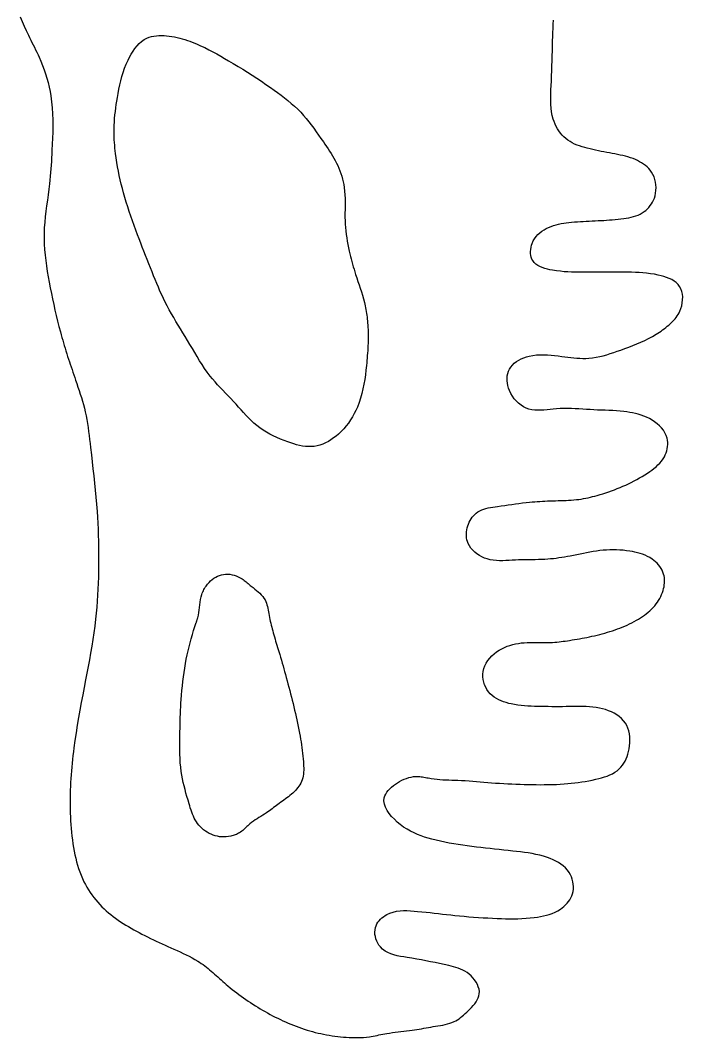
# Model space of a CAD drawing. Extents: x 0 to 940, y 0 to 559.
# Drawn here: x 620.4 to 681.5, y 392.5 to 486.3 of the extents above; entities that cross this region are included whole.
import ezdxf

# ---------------------------------------------------------------- set-up
doc = ezdxf.new("R2010")
doc.units = 0
doc.layers.add('CK_LEVEL_1', color=1, linetype='CONTINUOUS')

msp = doc.modelspace()

# ---------------------------------------------------------------- linework, layer by layer
at = {"layer": 'CK_LEVEL_1'}
msp.add_lwpolyline([(620.388, 486.67), (620.564, 486.245), (620.746, 485.822), (620.933, 485.403), (621.128, 484.986), (621.238, 484.761), (621.35, 484.536), (621.463, 484.311), (621.576, 484.087), (621.69, 483.862), (621.802, 483.637), (621.913, 483.411), (622.021, 483.184), (622.127, 482.955), (622.292, 482.574), (622.447, 482.188), (622.591, 481.798), (622.724, 481.403), (622.845, 481.005), (622.954, 480.604), (623.05, 480.199), (623.134, 479.793), (623.204, 479.384), (623.278, 478.832), (623.33, 478.278), (623.363, 477.721), (623.379, 477.163), (623.381, 476.604), (623.373, 476.044), (623.355, 475.484), (623.331, 474.924), (623.304, 474.365), (623.287, 474.022), (623.269, 473.678), (623.25, 473.335), (623.229, 472.993), (623.206, 472.65), (623.181, 472.308), (623.152, 471.966), (623.12, 471.625), (623.084, 471.283), (623.023, 470.776), (622.955, 470.27), (622.885, 469.763), (622.814, 469.257), (622.747, 468.751), (622.686, 468.244), (622.635, 467.738), (622.598, 467.23), (622.577, 466.723), (622.575, 466.219), (622.591, 465.715), (622.623, 465.211), (622.669, 464.707), (622.728, 464.203), (622.797, 463.7), (622.875, 463.197), (622.96, 462.696), (623.051, 462.196), (623.149, 461.681), (623.25, 461.168), (623.356, 460.656), (623.466, 460.145), (623.581, 459.636), (623.7, 459.128), (623.824, 458.622), (623.953, 458.116), (624.088, 457.612), (624.157, 457.361), (624.227, 457.11), (624.299, 456.859), (624.372, 456.608), (624.447, 456.358), (624.522, 456.108), (624.599, 455.859), (624.677, 455.61), (624.756, 455.361), (624.835, 455.117), (624.915, 454.873), (624.995, 454.629), (625.077, 454.385), (625.159, 454.142), (625.241, 453.899), (625.325, 453.655), (625.408, 453.412), (625.491, 453.169), (625.601, 452.848), (625.71, 452.527), (625.818, 452.206), (625.923, 451.884), (626.024, 451.561), (626.121, 451.237), (626.213, 450.911), (626.299, 450.585), (626.377, 450.256), (626.455, 449.894), (626.524, 449.529), (626.586, 449.163), (626.642, 448.795), (626.693, 448.427), (626.74, 448.058), (626.784, 447.688), (626.826, 447.317), (626.868, 446.947), (626.943, 446.294), (627.018, 445.641), (627.093, 444.989), (627.167, 444.337), (627.237, 443.684), (627.305, 443.032), (627.367, 442.379), (627.424, 441.726), (627.474, 441.072), (627.51, 440.523), (627.54, 439.974), (627.565, 439.423), (627.585, 438.873), (627.6, 438.322), (627.61, 437.771), (627.616, 437.22), (627.616, 436.669), (627.612, 436.117), (627.604, 435.56), (627.59, 435.004), (627.572, 434.447), (627.548, 433.891), (627.517, 433.336), (627.481, 432.781), (627.437, 432.226), (627.387, 431.673), (627.328, 431.12), (627.253, 430.495), (627.169, 429.871), (627.076, 429.249), (626.977, 428.627), (626.872, 428.006), (626.762, 427.385), (626.648, 426.766), (626.531, 426.146), (626.414, 425.527), (626.281, 424.832), (626.148, 424.137), (626.017, 423.441), (625.889, 422.745), (625.766, 422.049), (625.647, 421.352), (625.534, 420.654), (625.429, 419.955), (625.332, 419.255), (625.287, 418.903), (625.245, 418.551), (625.205, 418.199), (625.169, 417.847), (625.135, 417.494), (625.104, 417.141), (625.076, 416.787), (625.052, 416.434), (625.031, 416.08), (625.014, 415.727), (625, 415.373), (624.99, 415.02), (624.984, 414.666), (624.981, 414.312), (624.983, 413.958), (624.988, 413.605), (624.997, 413.251), (625.011, 412.898), (625.029, 412.543), (625.051, 412.189), (625.078, 411.835), (625.11, 411.481), (625.148, 411.128), (625.192, 410.776), (625.243, 410.424), (625.3, 410.073), (625.364, 409.723), (625.43, 409.401), (625.503, 409.08), (625.583, 408.76), (625.672, 408.444), (625.769, 408.13), (625.877, 407.819), (625.994, 407.513), (626.122, 407.211), (626.261, 406.914), (626.392, 406.661), (626.531, 406.412), (626.679, 406.168), (626.835, 405.929), (626.999, 405.695), (627.171, 405.466), (627.35, 405.243), (627.536, 405.027), (627.728, 404.816), (627.921, 404.618), (628.12, 404.425), (628.324, 404.239), (628.532, 404.058), (628.746, 403.882), (628.964, 403.712), (629.185, 403.547), (629.411, 403.387), (629.639, 403.231), (629.878, 403.076), (630.119, 402.925), (630.364, 402.778), (630.61, 402.635), (630.858, 402.495), (631.109, 402.359), (631.36, 402.225), (631.613, 402.093), (631.866, 401.963), (632.132, 401.83), (632.398, 401.697), (632.665, 401.567), (632.932, 401.438), (633.201, 401.31), (633.47, 401.184), (633.74, 401.06), (634.011, 400.937), (634.283, 400.815), (634.566, 400.691), (634.848, 400.567), (635.13, 400.441), (635.411, 400.314), (635.69, 400.182), (635.965, 400.046), (636.238, 399.904), (636.505, 399.754), (636.768, 399.596), (636.93, 399.491), (637.09, 399.383), (637.248, 399.271), (637.404, 399.156), (637.558, 399.038), (637.71, 398.918), (637.861, 398.795), (638.01, 398.671), (638.157, 398.545), (638.313, 398.408), (638.468, 398.271), (638.622, 398.133), (638.776, 397.994), (638.93, 397.856), (639.084, 397.718), (639.238, 397.58), (639.394, 397.444), (639.551, 397.31), (639.749, 397.144), (639.95, 396.982), (640.153, 396.822), (640.359, 396.665), (640.566, 396.51), (640.776, 396.358), (640.987, 396.209), (641.2, 396.061), (641.414, 395.916), (641.634, 395.77), (641.854, 395.626), (642.076, 395.484), (642.3, 395.345), (642.525, 395.208), (642.751, 395.074), (642.979, 394.942), (643.209, 394.813), (643.44, 394.687), (643.674, 394.563), (643.909, 394.442), (644.146, 394.325), (644.384, 394.21), (644.624, 394.098), (644.866, 393.99), (645.109, 393.884), (645.353, 393.782), (645.599, 393.684), (645.846, 393.589), (646.094, 393.497), (646.343, 393.409), (646.593, 393.325), (646.845, 393.245), (647.098, 393.169), (647.352, 393.097), (647.607, 393.029), (647.864, 392.965), (648.12, 392.907), (648.378, 392.852), (648.637, 392.802), (648.896, 392.757), (649.157, 392.715), (649.418, 392.678), (649.68, 392.645), (649.943, 392.617), (650.206, 392.592), (650.472, 392.571), (650.739, 392.555), (651.005, 392.544), (651.272, 392.539), (651.539, 392.541), (651.805, 392.549), (652.07, 392.565), (652.335, 392.589), (652.598, 392.621), (652.777, 392.648), (652.954, 392.679), (653.132, 392.713), (653.309, 392.748), (653.486, 392.784), (653.663, 392.821), (653.841, 392.857), (654.018, 392.891), (654.196, 392.924), (654.458, 392.966), (654.72, 393.004), (654.982, 393.037), (655.245, 393.067), (655.509, 393.097), (655.771, 393.126), (656.034, 393.155), (656.296, 393.187), (656.557, 393.223), (656.771, 393.255), (656.984, 393.29), (657.197, 393.327), (657.411, 393.366), (657.624, 393.405), (657.838, 393.444), (658.053, 393.483), (658.27, 393.521), (658.487, 393.557), (658.709, 393.592), (658.932, 393.627), (659.154, 393.663), (659.375, 393.702), (659.593, 393.747), (659.807, 393.8), (660.017, 393.861), (660.221, 393.933), (660.418, 394.018), (660.575, 394.099), (660.727, 394.189), (660.875, 394.288), (661.019, 394.395), (661.161, 394.508), (661.301, 394.628), (661.44, 394.753), (661.579, 394.882), (661.717, 395.016), (661.876, 395.172), (662.033, 395.333), (662.183, 395.498), (662.323, 395.667), (662.45, 395.841), (662.559, 396.019), (662.648, 396.202), (662.711, 396.39), (662.746, 396.583), (662.749, 396.799), (662.718, 397.017), (662.654, 397.236), (662.563, 397.453), (662.447, 397.664), (662.309, 397.866), (662.154, 398.057), (661.983, 398.234), (661.802, 398.393), (661.612, 398.533), (661.415, 398.656), (661.213, 398.762), (661.005, 398.854), (660.793, 398.935), (660.577, 399.005), (660.36, 399.069), (660.141, 399.126), (659.922, 399.18), (659.503, 399.278), (659.084, 399.371), (658.665, 399.46), (658.245, 399.544), (657.822, 399.625), (657.396, 399.704), (656.964, 399.78), (656.525, 399.855), (656.079, 399.929), (655.772, 399.98), (655.465, 400.034), (655.162, 400.098), (654.865, 400.174), (654.579, 400.268), (654.307, 400.383), (654.053, 400.523), (653.821, 400.694), (653.614, 400.9), (653.486, 401.065), (653.375, 401.246), (653.281, 401.44), (653.205, 401.643), (653.15, 401.853), (653.117, 402.066), (653.108, 402.279), (653.123, 402.489), (653.166, 402.693), (653.224, 402.861), (653.301, 403.022), (653.395, 403.174), (653.505, 403.318), (653.627, 403.453), (653.761, 403.578), (653.904, 403.692), (654.055, 403.796), (654.211, 403.888), (654.501, 404.023), (654.802, 404.123), (655.11, 404.192), (655.426, 404.233), (655.747, 404.253), (656.071, 404.253), (656.398, 404.24), (656.724, 404.216), (657.05, 404.187), (657.44, 404.148), (657.827, 404.107), (658.211, 404.065), (658.593, 404.023), (658.972, 403.979), (659.351, 403.936), (659.729, 403.894), (660.107, 403.853), (660.486, 403.813), (660.917, 403.771), (661.35, 403.731), (661.784, 403.694), (662.219, 403.66), (662.655, 403.629), (663.091, 403.601), (663.528, 403.576), (663.964, 403.554), (664.401, 403.535), (664.781, 403.521), (665.161, 403.511), (665.541, 403.505), (665.92, 403.505), (666.3, 403.511), (666.68, 403.524), (667.06, 403.546), (667.44, 403.577), (667.821, 403.619), (668.102, 403.657), (668.382, 403.704), (668.661, 403.76), (668.936, 403.827), (669.206, 403.907), (669.472, 404.002), (669.731, 404.113), (669.982, 404.242), (670.224, 404.391), (670.391, 404.509), (670.551, 404.638), (670.702, 404.777), (670.844, 404.926), (670.974, 405.083), (671.09, 405.25), (671.192, 405.424), (671.277, 405.606), (671.344, 405.796), (671.396, 406.014), (671.424, 406.238), (671.429, 406.465), (671.413, 406.694), (671.376, 406.92), (671.319, 407.143), (671.243, 407.36), (671.148, 407.568), (671.036, 407.764), (670.877, 407.986), (670.695, 408.188), (670.494, 408.372), (670.277, 408.538), (670.045, 408.689), (669.802, 408.824), (669.55, 408.945), (669.291, 409.054), (669.029, 409.151), (668.678, 409.264), (668.326, 409.361), (667.972, 409.443), (667.617, 409.513), (667.261, 409.572), (666.904, 409.624), (666.547, 409.668), (666.189, 409.709), (665.832, 409.746), (665.413, 409.79), (664.994, 409.834), (664.574, 409.877), (664.155, 409.922), (663.735, 409.967), (663.314, 410.014), (662.893, 410.062), (662.472, 410.113), (662.05, 410.166), (661.634, 410.222), (661.217, 410.28), (660.802, 410.343), (660.388, 410.41), (659.976, 410.483), (659.567, 410.562), (659.161, 410.647), (658.76, 410.739), (658.363, 410.84), (658.027, 410.933), (657.695, 411.034), (657.366, 411.147), (657.041, 411.274), (656.718, 411.416), (656.398, 411.577), (656.08, 411.759), (655.764, 411.964), (655.45, 412.195), (655.172, 412.425), (654.904, 412.673), (654.653, 412.936), (654.427, 413.212), (654.235, 413.497), (654.085, 413.786), (653.986, 414.077), (653.944, 414.366), (653.969, 414.65), (654.023, 414.827), (654.105, 415), (654.211, 415.169), (654.338, 415.331), (654.484, 415.487), (654.644, 415.636), (654.816, 415.777), (654.996, 415.91), (655.182, 416.033), (655.389, 416.157), (655.598, 416.268), (655.809, 416.366), (656.022, 416.449), (656.237, 416.518), (656.454, 416.571), (656.671, 416.607), (656.89, 416.626), (657.11, 416.626), (657.241, 416.618), (657.372, 416.604), (657.504, 416.585), (657.636, 416.563), (657.768, 416.538), (657.9, 416.512), (658.032, 416.486), (658.164, 416.46), (658.297, 416.436), (658.57, 416.394), (658.843, 416.363), (659.116, 416.34), (659.39, 416.324), (659.664, 416.312), (659.938, 416.304), (660.213, 416.297), (660.487, 416.291), (660.761, 416.282), (661.107, 416.267), (661.452, 416.246), (661.797, 416.222), (662.142, 416.195), (662.487, 416.166), (662.832, 416.136), (663.177, 416.105), (663.521, 416.075), (663.866, 416.047), (664.242, 416.018), (664.618, 415.993), (664.995, 415.97), (665.371, 415.949), (665.748, 415.931), (666.125, 415.916), (666.503, 415.902), (666.881, 415.891), (667.259, 415.882), (667.63, 415.875), (668.001, 415.87), (668.373, 415.868), (668.744, 415.87), (669.115, 415.875), (669.485, 415.883), (669.854, 415.897), (670.222, 415.915), (670.589, 415.939), (670.912, 415.965), (671.234, 415.996), (671.556, 416.031), (671.879, 416.073), (672.201, 416.119), (672.524, 416.172), (672.849, 416.231), (673.175, 416.297), (673.503, 416.369), (673.767, 416.432), (674.03, 416.501), (674.29, 416.579), (674.545, 416.667), (674.792, 416.766), (675.03, 416.879), (675.256, 417.008), (675.467, 417.153), (675.662, 417.318), (675.816, 417.479), (675.957, 417.653), (676.084, 417.841), (676.197, 418.041), (676.297, 418.25), (676.384, 418.469), (676.459, 418.695), (676.52, 418.926), (676.57, 419.162), (676.613, 419.442), (676.638, 419.724), (676.644, 420.005), (676.63, 420.283), (676.596, 420.556), (676.539, 420.821), (676.458, 421.076), (676.354, 421.318), (676.223, 421.545), (676.061, 421.762), (675.874, 421.96), (675.665, 422.14), (675.436, 422.303), (675.192, 422.449), (674.936, 422.578), (674.67, 422.69), (674.398, 422.785), (674.124, 422.865), (673.822, 422.935), (673.521, 422.988), (673.22, 423.026), (672.919, 423.052), (672.619, 423.067), (672.318, 423.075), (672.017, 423.076), (671.716, 423.074), (671.414, 423.07), (671.083, 423.066), (670.751, 423.063), (670.419, 423.06), (670.088, 423.059), (669.756, 423.059), (669.424, 423.06), (669.092, 423.062), (668.761, 423.065), (668.431, 423.071), (668.127, 423.077), (667.824, 423.086), (667.521, 423.098), (667.218, 423.115), (666.916, 423.138), (666.612, 423.169), (666.309, 423.207), (666.005, 423.255), (665.7, 423.314), (665.46, 423.368), (665.221, 423.432), (664.985, 423.506), (664.755, 423.591), (664.532, 423.69), (664.318, 423.803), (664.115, 423.933), (663.926, 424.08), (663.751, 424.247), (663.593, 424.433), (663.454, 424.637), (663.334, 424.856), (663.234, 425.086), (663.157, 425.324), (663.103, 425.568), (663.074, 425.815), (663.07, 426.06), (663.094, 426.302), (663.155, 426.571), (663.25, 426.829), (663.374, 427.077), (663.526, 427.312), (663.702, 427.534), (663.898, 427.742), (664.111, 427.934), (664.337, 428.11), (664.574, 428.268), (664.814, 428.405), (665.059, 428.525), (665.31, 428.628), (665.566, 428.716), (665.825, 428.79), (666.088, 428.85), (666.353, 428.897), (666.62, 428.933), (666.887, 428.958), (667.157, 428.973), (667.427, 428.98), (667.697, 428.981), (667.968, 428.978), (668.238, 428.974), (668.508, 428.969), (668.778, 428.966), (669.048, 428.968), (669.318, 428.976), (669.513, 428.986), (669.709, 429.001), (669.904, 429.018), (670.099, 429.039), (670.294, 429.063), (670.489, 429.089), (670.683, 429.116), (670.878, 429.145), (671.072, 429.175), (671.302, 429.211), (671.533, 429.248), (671.763, 429.286), (671.993, 429.325), (672.222, 429.366), (672.451, 429.409), (672.68, 429.453), (672.908, 429.5), (673.136, 429.549), (673.376, 429.603), (673.616, 429.66), (673.855, 429.721), (674.093, 429.784), (674.331, 429.85), (674.567, 429.92), (674.803, 429.992), (675.037, 430.068), (675.271, 430.148), (675.496, 430.229), (675.72, 430.313), (675.942, 430.4), (676.163, 430.492), (676.382, 430.589), (676.599, 430.689), (676.814, 430.795), (677.026, 430.906), (677.236, 431.022), (677.426, 431.133), (677.612, 431.248), (677.795, 431.369), (677.974, 431.496), (678.149, 431.628), (678.319, 431.766), (678.484, 431.911), (678.642, 432.061), (678.794, 432.219), (678.928, 432.371), (679.055, 432.529), (679.176, 432.693), (679.288, 432.863), (679.392, 433.037), (679.487, 433.218), (679.572, 433.403), (679.647, 433.593), (679.711, 433.788), (679.756, 433.952), (679.792, 434.119), (679.819, 434.287), (679.836, 434.456), (679.844, 434.625), (679.84, 434.794), (679.824, 434.96), (679.796, 435.125), (679.756, 435.286), (679.691, 435.469), (679.61, 435.646), (679.514, 435.817), (679.403, 435.98), (679.28, 436.136), (679.145, 436.283), (679.001, 436.422), (678.849, 436.55), (678.689, 436.669), (678.482, 436.803), (678.268, 436.92), (678.046, 437.024), (677.819, 437.114), (677.587, 437.191), (677.351, 437.258), (677.112, 437.315), (676.871, 437.363), (676.629, 437.404), (676.323, 437.446), (676.017, 437.478), (675.71, 437.501), (675.404, 437.515), (675.097, 437.519), (674.791, 437.514), (674.486, 437.501), (674.181, 437.478), (673.877, 437.447), (673.57, 437.407), (673.263, 437.36), (672.957, 437.307), (672.652, 437.249), (672.347, 437.188), (672.042, 437.126), (671.737, 437.063), (671.432, 437.001), (671.126, 436.942), (670.869, 436.895), (670.612, 436.851), (670.355, 436.81), (670.097, 436.772), (669.838, 436.738), (669.58, 436.708), (669.321, 436.682), (669.062, 436.66), (668.803, 436.642), (668.5, 436.627), (668.198, 436.618), (667.895, 436.611), (667.592, 436.608), (667.289, 436.605), (666.985, 436.602), (666.681, 436.597), (666.376, 436.589), (666.071, 436.576), (665.78, 436.56), (665.489, 436.542), (665.197, 436.526), (664.906, 436.515), (664.616, 436.514), (664.326, 436.527), (664.038, 436.556), (663.751, 436.606), (663.466, 436.679), (663.221, 436.766), (662.981, 436.872), (662.748, 436.998), (662.528, 437.142), (662.322, 437.304), (662.134, 437.482), (661.968, 437.677), (661.826, 437.886), (661.713, 438.11), (661.65, 438.279), (661.604, 438.453), (661.572, 438.631), (661.555, 438.813), (661.553, 438.997), (661.565, 439.181), (661.59, 439.366), (661.629, 439.549), (661.68, 439.729), (661.741, 439.901), (661.814, 440.069), (661.898, 440.23), (661.993, 440.385), (662.097, 440.531), (662.21, 440.668), (662.333, 440.794), (662.465, 440.91), (662.604, 441.012), (662.78, 441.117), (662.966, 441.205), (663.159, 441.277), (663.36, 441.337), (663.566, 441.387), (663.776, 441.428), (663.988, 441.463), (664.202, 441.494), (664.416, 441.523), (664.754, 441.57), (665.088, 441.617), (665.42, 441.664), (665.75, 441.711), (666.078, 441.757), (666.406, 441.801), (666.733, 441.842), (667.061, 441.88), (667.389, 441.915), (667.623, 441.937), (667.858, 441.958), (668.094, 441.976), (668.33, 441.992), (668.566, 442.006), (668.803, 442.019), (669.04, 442.03), (669.277, 442.039), (669.514, 442.046), (669.761, 442.053), (670.007, 442.058), (670.253, 442.064), (670.499, 442.07), (670.745, 442.079), (670.991, 442.09), (671.236, 442.105), (671.48, 442.125), (671.724, 442.15), (671.937, 442.177), (672.149, 442.208), (672.361, 442.244), (672.572, 442.284), (672.783, 442.328), (672.993, 442.375), (673.203, 442.426), (673.412, 442.48), (673.62, 442.536), (673.89, 442.614), (674.159, 442.695), (674.427, 442.781), (674.693, 442.871), (674.958, 442.966), (675.221, 443.064), (675.482, 443.167), (675.741, 443.273), (675.998, 443.383), (676.258, 443.5), (676.515, 443.621), (676.771, 443.747), (677.024, 443.877), (677.276, 444.012), (677.525, 444.152), (677.773, 444.297), (678.019, 444.448), (678.263, 444.604), (678.467, 444.74), (678.668, 444.881), (678.863, 445.029), (679.052, 445.184), (679.231, 445.348), (679.4, 445.521), (679.556, 445.705), (679.697, 445.9), (679.821, 446.109), (679.907, 446.285), (679.98, 446.467), (680.04, 446.656), (680.086, 446.848), (680.117, 447.043), (680.132, 447.238), (680.131, 447.432), (680.113, 447.624), (680.077, 447.812), (679.995, 448.068), (679.879, 448.312), (679.733, 448.543), (679.561, 448.761), (679.366, 448.964), (679.153, 449.152), (678.924, 449.325), (678.684, 449.482), (678.437, 449.623), (678.186, 449.747), (677.932, 449.854), (677.675, 449.947), (677.415, 450.027), (677.153, 450.096), (676.889, 450.153), (676.623, 450.201), (676.355, 450.242), (676.087, 450.275), (675.743, 450.31), (675.398, 450.338), (675.053, 450.36), (674.706, 450.377), (674.36, 450.391), (674.014, 450.404), (673.667, 450.417), (673.322, 450.431), (672.976, 450.449), (672.632, 450.47), (672.288, 450.493), (671.944, 450.516), (671.599, 450.537), (671.254, 450.554), (670.908, 450.565), (670.561, 450.567), (670.211, 450.558), (669.86, 450.537), (669.573, 450.509), (669.285, 450.477), (668.997, 450.444), (668.711, 450.416), (668.426, 450.396), (668.145, 450.391), (667.867, 450.404), (667.595, 450.44), (667.329, 450.504), (667.074, 450.597), (666.828, 450.72), (666.594, 450.87), (666.372, 451.045), (666.165, 451.243), (665.976, 451.461), (665.806, 451.698), (665.658, 451.952), (665.533, 452.22), (665.453, 452.44), (665.39, 452.665), (665.345, 452.893), (665.319, 453.121), (665.314, 453.348), (665.33, 453.569), (665.369, 453.784), (665.431, 453.989), (665.517, 454.183), (665.642, 454.382), (665.795, 454.563), (665.972, 454.727), (666.169, 454.875), (666.384, 455.007), (666.611, 455.122), (666.848, 455.222), (667.092, 455.306), (667.337, 455.375), (667.679, 455.446), (668.018, 455.491), (668.356, 455.514), (668.692, 455.517), (669.028, 455.504), (669.363, 455.478), (669.698, 455.442), (670.033, 455.401), (670.368, 455.356), (670.646, 455.319), (670.924, 455.283), (671.202, 455.251), (671.48, 455.222), (671.758, 455.2), (672.035, 455.185), (672.312, 455.178), (672.589, 455.181), (672.864, 455.196), (673.195, 455.231), (673.525, 455.282), (673.853, 455.348), (674.179, 455.427), (674.504, 455.517), (674.828, 455.616), (675.15, 455.722), (675.471, 455.833), (675.791, 455.947), (676.168, 456.084), (676.543, 456.224), (676.916, 456.368), (677.284, 456.517), (677.649, 456.674), (678.009, 456.84), (678.365, 457.015), (678.714, 457.202), (679.057, 457.401), (679.211, 457.497), (679.363, 457.596), (679.514, 457.697), (679.663, 457.802), (679.809, 457.91), (679.953, 458.021), (680.094, 458.136), (680.232, 458.254), (680.367, 458.375), (680.484, 458.485), (680.597, 458.598), (680.707, 458.715), (680.812, 458.836), (680.912, 458.962), (681.007, 459.092), (681.095, 459.228), (681.176, 459.37), (681.249, 459.518), (681.349, 459.767), (681.426, 460.028), (681.48, 460.297), (681.509, 460.569), (681.512, 460.84), (681.487, 461.104), (681.433, 461.357), (681.348, 461.595), (681.232, 461.812), (681.087, 462), (680.915, 462.166), (680.719, 462.311), (680.503, 462.439), (680.271, 462.549), (680.027, 462.644), (679.774, 462.726), (679.517, 462.797), (679.258, 462.857), (678.897, 462.93), (678.54, 462.988), (678.188, 463.033), (677.839, 463.067), (677.493, 463.092), (677.147, 463.109), (676.802, 463.12), (676.457, 463.126), (676.11, 463.129), (675.721, 463.13), (675.33, 463.131), (674.937, 463.13), (674.544, 463.128), (674.15, 463.125), (673.758, 463.123), (673.367, 463.12), (672.978, 463.117), (672.592, 463.115), (672.256, 463.115), (671.921, 463.116), (671.587, 463.121), (671.252, 463.13), (670.914, 463.147), (670.572, 463.171), (670.225, 463.205), (669.872, 463.249), (669.51, 463.306), (669.267, 463.351), (669.024, 463.405), (668.785, 463.468), (668.554, 463.545), (668.336, 463.636), (668.135, 463.744), (667.954, 463.87), (667.798, 464.018), (667.671, 464.19), (667.594, 464.34), (667.536, 464.504), (667.497, 464.677), (667.477, 464.859), (667.473, 465.044), (667.487, 465.232), (667.516, 465.42), (667.561, 465.604), (667.621, 465.782), (667.721, 466.006), (667.845, 466.215), (667.988, 466.409), (668.149, 466.587), (668.326, 466.751), (668.516, 466.9), (668.717, 467.035), (668.926, 467.155), (669.142, 467.261), (669.366, 467.354), (669.594, 467.434), (669.824, 467.502), (670.058, 467.559), (670.294, 467.607), (670.531, 467.647), (670.77, 467.68), (671.01, 467.708), (671.25, 467.732), (671.523, 467.756), (671.797, 467.777), (672.07, 467.795), (672.343, 467.812), (672.615, 467.827), (672.888, 467.84), (673.16, 467.853), (673.432, 467.866), (673.703, 467.879), (673.966, 467.892), (674.23, 467.906), (674.493, 467.922), (674.756, 467.939), (675.02, 467.96), (675.284, 467.983), (675.549, 468.011), (675.815, 468.042), (676.082, 468.079), (676.306, 468.113), (676.529, 468.153), (676.75, 468.2), (676.968, 468.255), (677.182, 468.319), (677.39, 468.396), (677.592, 468.485), (677.785, 468.588), (677.969, 468.708), (678.122, 468.828), (678.266, 468.961), (678.4, 469.105), (678.524, 469.26), (678.636, 469.425), (678.737, 469.598), (678.825, 469.779), (678.899, 469.966), (678.96, 470.158), (679.015, 470.408), (679.048, 470.663), (679.057, 470.92), (679.043, 471.176), (679.006, 471.429), (678.947, 471.676), (678.866, 471.915), (678.762, 472.143), (678.637, 472.357), (678.515, 472.526), (678.379, 472.683), (678.23, 472.83), (678.071, 472.966), (677.902, 473.093), (677.725, 473.209), (677.542, 473.316), (677.353, 473.413), (677.161, 473.502), (676.93, 473.596), (676.696, 473.679), (676.46, 473.753), (676.222, 473.819), (675.983, 473.877), (675.742, 473.93), (675.501, 473.979), (675.259, 474.025), (675.017, 474.07), (674.76, 474.117), (674.503, 474.164), (674.246, 474.212), (673.989, 474.262), (673.732, 474.314), (673.476, 474.368), (673.219, 474.426), (672.962, 474.487), (672.704, 474.553), (672.468, 474.618), (672.232, 474.688), (671.998, 474.765), (671.768, 474.851), (671.544, 474.945), (671.325, 475.051), (671.115, 475.168), (670.913, 475.299), (670.722, 475.444), (670.546, 475.602), (670.382, 475.773), (670.229, 475.957), (670.088, 476.151), (669.959, 476.355), (669.843, 476.567), (669.739, 476.786), (669.648, 477.009), (669.571, 477.236), (669.481, 477.568), (669.416, 477.903), (669.372, 478.241), (669.346, 478.582), (669.335, 478.925), (669.336, 479.269), (669.344, 479.614), (669.358, 479.96), (669.374, 480.304), (669.393, 480.771), (669.411, 481.236), (669.427, 481.699), (669.442, 482.162), (669.456, 482.624), (669.469, 483.086), (669.484, 483.547), (669.498, 484.009), (669.514, 484.47), (669.528, 484.848), (669.542, 485.226), (669.556, 485.605), (669.568, 485.983), (669.577, 486.362)], dxfattribs=at)
for points in [[(652.328, 454.531), (652.281, 454.094), (652.227, 453.657), (652.166, 453.221), (652.093, 452.788), (652.008, 452.357), (651.909, 451.931), (651.792, 451.511), (651.656, 451.097), (651.499, 450.691), (651.361, 450.383), (651.21, 450.08), (651.044, 449.785), (650.863, 449.497), (650.669, 449.218), (650.46, 448.948), (650.236, 448.688), (649.998, 448.439), (649.745, 448.202), (649.525, 448.015), (649.296, 447.839), (649.058, 447.675), (648.813, 447.526), (648.561, 447.392), (648.303, 447.277), (648.04, 447.183), (647.773, 447.11), (647.502, 447.062), (647.235, 447.039), (646.967, 447.038), (646.697, 447.058), (646.426, 447.095), (646.155, 447.149), (645.885, 447.215), (645.615, 447.292), (645.347, 447.378), (645.081, 447.471), (644.733, 447.6), (644.391, 447.737), (644.055, 447.882), (643.726, 448.038), (643.404, 448.204), (643.091, 448.381), (642.787, 448.57), (642.494, 448.773), (642.211, 448.99), (641.952, 449.208), (641.703, 449.438), (641.461, 449.678), (641.225, 449.925), (640.992, 450.177), (640.762, 450.433), (640.533, 450.691), (640.303, 450.949), (640.071, 451.204), (639.827, 451.465), (639.58, 451.723), (639.332, 451.979), (639.085, 452.234), (638.839, 452.49), (638.596, 452.748), (638.359, 453.01), (638.127, 453.277), (637.904, 453.549), (637.644, 453.891), (637.396, 454.242), (637.157, 454.601), (636.927, 454.966), (636.703, 455.336), (636.482, 455.709), (636.264, 456.084), (636.045, 456.46), (635.825, 456.834), (635.612, 457.188), (635.397, 457.54), (635.181, 457.891), (634.965, 458.242), (634.75, 458.593), (634.539, 458.946), (634.332, 459.3), (634.13, 459.658), (633.935, 460.019), (633.762, 460.356), (633.595, 460.697), (633.433, 461.041), (633.276, 461.387), (633.124, 461.736), (632.974, 462.086), (632.828, 462.438), (632.684, 462.79), (632.542, 463.144), (632.389, 463.524), (632.238, 463.905), (632.087, 464.286), (631.938, 464.668), (631.79, 465.05), (631.642, 465.432), (631.496, 465.814), (631.351, 466.197), (631.206, 466.581), (631.048, 467.005), (630.892, 467.43), (630.738, 467.857), (630.588, 468.284), (630.442, 468.713), (630.3, 469.143), (630.163, 469.575), (630.032, 470.008), (629.908, 470.444), (629.802, 470.841), (629.701, 471.24), (629.607, 471.64), (629.519, 472.042), (629.437, 472.445), (629.362, 472.849), (629.294, 473.255), (629.233, 473.662), (629.178, 474.07), (629.148, 474.321), (629.121, 474.573), (629.097, 474.825), (629.076, 475.078), (629.06, 475.33), (629.047, 475.583), (629.039, 475.836), (629.036, 476.089), (629.038, 476.342), (629.047, 476.663), (629.064, 476.985), (629.089, 477.306), (629.12, 477.627), (629.157, 477.948), (629.198, 478.267), (629.244, 478.586), (629.294, 478.904), (629.347, 479.221), (629.416, 479.613), (629.491, 480.003), (629.572, 480.391), (629.664, 480.778), (629.767, 481.162), (629.883, 481.545), (630.015, 481.926), (630.164, 482.305), (630.332, 482.683), (630.471, 482.962), (630.622, 483.236), (630.786, 483.501), (630.964, 483.755), (631.156, 483.993), (631.363, 484.211), (631.585, 484.406), (631.823, 484.573), (632.077, 484.71), (632.283, 484.793), (632.498, 484.856), (632.72, 484.903), (632.948, 484.933), (633.18, 484.949), (633.415, 484.952), (633.65, 484.944), (633.886, 484.926), (634.12, 484.9), (634.369, 484.863), (634.615, 484.819), (634.857, 484.767), (635.097, 484.709), (635.334, 484.644), (635.568, 484.573), (635.801, 484.496), (636.031, 484.415), (636.26, 484.329), (636.644, 484.173), (637.025, 484.006), (637.402, 483.83), (637.776, 483.645), (638.146, 483.452), (638.514, 483.252), (638.88, 483.048), (639.243, 482.839), (639.604, 482.627), (640.044, 482.365), (640.481, 482.1), (640.916, 481.832), (641.348, 481.561), (641.778, 481.286), (642.206, 481.008), (642.631, 480.726), (643.055, 480.44), (643.477, 480.149), (643.806, 479.918), (644.133, 479.684), (644.456, 479.445), (644.775, 479.201), (645.089, 478.951), (645.396, 478.693), (645.695, 478.428), (645.984, 478.154), (646.264, 477.87), (646.521, 477.589), (646.769, 477.299), (647.009, 477.003), (647.243, 476.7), (647.471, 476.392), (647.694, 476.081), (647.915, 475.766), (648.134, 475.451), (648.352, 475.135), (648.498, 474.924), (648.643, 474.714), (648.786, 474.503), (648.927, 474.29), (649.066, 474.076), (649.2, 473.86), (649.33, 473.641), (649.454, 473.419), (649.571, 473.192), (649.685, 472.956), (649.79, 472.715), (649.887, 472.47), (649.976, 472.222), (650.056, 471.971), (650.126, 471.718), (650.187, 471.463), (650.239, 471.205), (650.28, 470.947), (650.318, 470.608), (650.342, 470.268), (650.354, 469.927), (650.357, 469.585), (650.355, 469.242), (650.351, 468.9), (650.347, 468.557), (650.347, 468.214), (650.355, 467.872), (650.37, 467.556), (650.393, 467.242), (650.424, 466.927), (650.463, 466.614), (650.508, 466.301), (650.559, 465.99), (650.616, 465.679), (650.678, 465.369), (650.745, 465.061), (650.8, 464.82), (650.858, 464.581), (650.918, 464.342), (650.981, 464.104), (651.047, 463.867), (651.114, 463.63), (651.184, 463.394), (651.256, 463.158), (651.331, 462.923), (651.436, 462.601), (651.543, 462.28), (651.651, 461.96), (651.758, 461.639), (651.862, 461.317), (651.961, 460.994), (652.055, 460.67), (652.141, 460.344), (652.217, 460.015), (652.253, 459.844), (652.285, 459.672), (652.315, 459.499), (652.342, 459.326), (652.366, 459.153), (652.388, 458.979), (652.408, 458.805), (652.425, 458.63), (652.44, 458.456), (652.454, 458.246), (652.466, 458.037), (652.475, 457.828), (652.481, 457.618), (652.485, 457.408), (652.486, 457.199), (652.485, 456.989), (652.481, 456.78), (652.475, 456.571), (652.467, 456.344), (652.456, 456.118), (652.443, 455.891), (652.428, 455.665), (652.411, 455.438), (652.392, 455.212), (652.372, 454.985), (652.351, 454.758), (652.328, 454.531)], [(645.631, 423.039), (645.702, 422.739), (645.773, 422.439), (645.842, 422.138), (645.908, 421.837), (645.973, 421.536), (646.036, 421.235), (646.096, 420.933), (646.153, 420.632), (646.208, 420.33), (646.252, 420.072), (646.293, 419.813), (646.333, 419.553), (646.369, 419.293), (646.403, 419.032), (646.434, 418.77), (646.463, 418.506), (646.488, 418.241), (646.51, 417.973), (646.524, 417.784), (646.534, 417.595), (646.54, 417.405), (646.539, 417.217), (646.531, 417.03), (646.514, 416.845), (646.486, 416.662), (646.446, 416.484), (646.392, 416.309), (646.332, 416.158), (646.261, 416.01), (646.18, 415.867), (646.089, 415.728), (645.991, 415.593), (645.885, 415.463), (645.774, 415.337), (645.657, 415.216), (645.537, 415.099), (645.405, 414.981), (645.271, 414.868), (645.134, 414.759), (644.995, 414.653), (644.855, 414.549), (644.713, 414.447), (644.572, 414.346), (644.43, 414.244), (644.289, 414.142), (644.157, 414.045), (644.026, 413.947), (643.895, 413.848), (643.764, 413.749), (643.633, 413.65), (643.501, 413.553), (643.368, 413.456), (643.233, 413.362), (643.097, 413.27), (642.926, 413.159), (642.753, 413.051), (642.579, 412.945), (642.406, 412.839), (642.233, 412.731), (642.063, 412.62), (641.896, 412.505), (641.733, 412.384), (641.576, 412.256), (641.48, 412.172), (641.386, 412.085), (641.293, 411.997), (641.2, 411.908), (641.107, 411.82), (641.013, 411.734), (640.916, 411.651), (640.817, 411.571), (640.714, 411.496), (640.622, 411.436), (640.528, 411.381), (640.43, 411.33), (640.331, 411.283), (640.229, 411.24), (640.125, 411.202), (640.019, 411.167), (639.912, 411.137), (639.804, 411.112), (639.602, 411.075), (639.398, 411.053), (639.192, 411.045), (638.986, 411.051), (638.781, 411.071), (638.578, 411.105), (638.378, 411.153), (638.182, 411.214), (637.991, 411.29), (637.81, 411.377), (637.635, 411.476), (637.467, 411.587), (637.306, 411.708), (637.154, 411.839), (637.01, 411.979), (636.876, 412.128), (636.751, 412.284), (636.637, 412.446), (636.533, 412.616), (636.439, 412.792), (636.354, 412.972), (636.276, 413.155), (636.205, 413.342), (636.139, 413.532), (636.076, 413.724), (636.017, 413.916), (635.959, 414.109), (635.863, 414.437), (635.768, 414.764), (635.676, 415.092), (635.588, 415.419), (635.505, 415.748), (635.428, 416.076), (635.358, 416.406), (635.296, 416.737), (635.243, 417.07), (635.192, 417.473), (635.153, 417.878), (635.126, 418.285), (635.109, 418.693), (635.1, 419.102), (635.098, 419.512), (635.102, 419.923), (635.108, 420.333), (635.117, 420.743), (635.125, 421.075), (635.134, 421.406), (635.143, 421.737), (635.154, 422.068), (635.166, 422.398), (635.18, 422.729), (635.196, 423.059), (635.214, 423.389), (635.235, 423.719), (635.265, 424.135), (635.301, 424.551), (635.341, 424.967), (635.387, 425.383), (635.438, 425.797), (635.496, 426.211), (635.559, 426.624), (635.63, 427.036), (635.707, 427.446), (635.785, 427.826), (635.868, 428.204), (635.958, 428.582), (636.054, 428.957), (636.156, 429.331), (636.263, 429.704), (636.376, 430.075), (636.495, 430.444), (636.619, 430.812), (636.636, 430.861), (636.653, 430.91), (636.67, 430.959), (636.687, 431.009), (636.703, 431.058), (636.719, 431.107), (636.735, 431.157), (636.75, 431.206), (636.764, 431.256), (636.821, 431.492), (636.864, 431.732), (636.899, 431.973), (636.928, 432.216), (636.957, 432.459), (636.988, 432.701), (637.027, 432.941), (637.077, 433.178), (637.143, 433.41), (637.183, 433.525), (637.228, 433.638), (637.277, 433.749), (637.332, 433.859), (637.391, 433.966), (637.455, 434.071), (637.524, 434.174), (637.597, 434.274), (637.675, 434.372), (637.805, 434.518), (637.946, 434.655), (638.095, 434.783), (638.253, 434.899), (638.419, 435.002), (638.591, 435.092), (638.769, 435.166), (638.952, 435.223), (639.139, 435.262), (639.335, 435.282), (639.533, 435.283), (639.732, 435.265), (639.93, 435.23), (640.126, 435.179), (640.318, 435.114), (640.504, 435.035), (640.684, 434.945), (640.856, 434.843), (640.957, 434.777), (641.055, 434.707), (641.15, 434.634), (641.244, 434.56), (641.336, 434.483), (641.428, 434.406), (641.519, 434.327), (641.611, 434.248), (641.704, 434.17), (641.861, 434.04), (642.019, 433.911), (642.177, 433.781), (642.332, 433.649), (642.481, 433.513), (642.622, 433.371), (642.753, 433.224), (642.87, 433.068), (642.971, 432.904), (643.042, 432.761), (643.101, 432.612), (643.152, 432.458), (643.195, 432.299), (643.232, 432.138), (643.264, 431.974), (643.294, 431.809), (643.322, 431.643), (643.351, 431.478), (643.384, 431.295), (643.42, 431.114), (643.459, 430.934), (643.499, 430.755), (643.541, 430.578), (643.585, 430.401), (643.63, 430.225), (643.677, 430.049), (643.726, 429.874), (643.78, 429.682), (643.836, 429.49), (643.893, 429.298), (643.951, 429.106), (644.009, 428.914), (644.068, 428.723), (644.127, 428.531), (644.186, 428.339), (644.244, 428.147), (644.324, 427.882), (644.402, 427.617), (644.48, 427.352), (644.556, 427.087), (644.632, 426.821), (644.706, 426.556), (644.781, 426.29), (644.854, 426.024), (644.927, 425.758), (645.009, 425.457), (645.089, 425.156), (645.17, 424.855), (645.249, 424.553), (645.327, 424.251), (645.405, 423.948), (645.481, 423.646), (645.556, 423.342), (645.631, 423.039)]]:
    msp.add_lwpolyline(points, close=True, dxfattribs=at)

doc.saveas('drawing.dxf')
